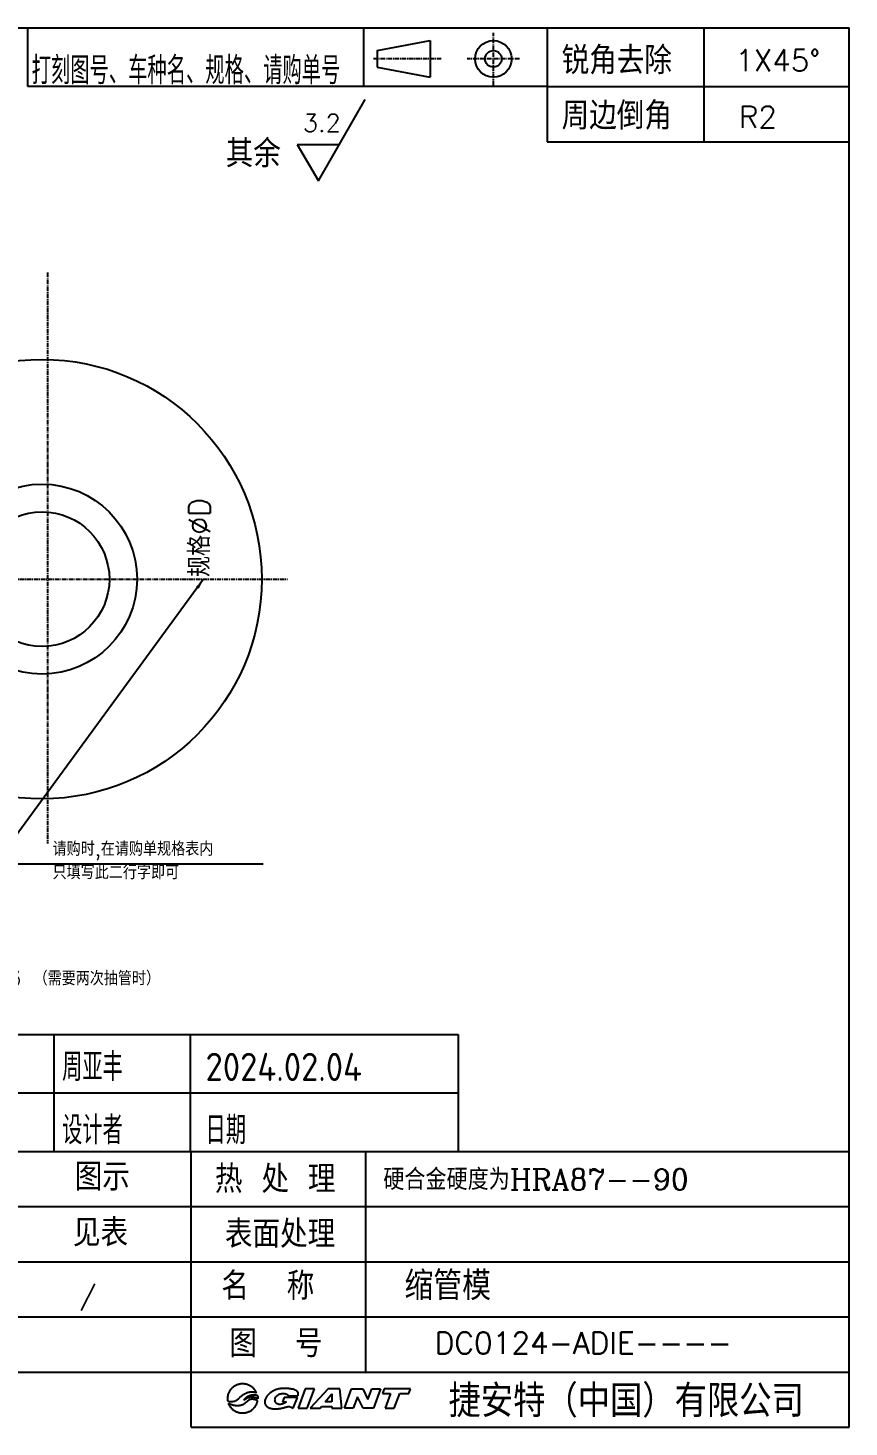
# Model space of a CAD drawing. Extents: x 8209 to 8778, y 3036 to 3434.
# Drawn here: x 8544.8 to 8778.4, y 3035.6 to 3433.6 of the extents above; entities that cross this region are included whole.
import ezdxf
from ezdxf.enums import TextEntityAlignment as Align

# ---------------------------------------------------------------- set-up
doc = ezdxf.new("R2010")
doc.units = 0
doc.header["$MEASUREMENT"] = 0
doc.linetypes.add('CENTER', pattern=[2, 1.25, -0.25, 0.25, -0.25])
doc.layers.get('0').update_dxf_attribs({"linetype": 'CONTINUOUS'})
for name, color, linetype in [('CEN', 1, 'CENTER'), ('CON', 7, 'CONTINUOUS'), ('DIM', 7, 'CONTINUOUS'), ('TXT', 7, 'CONTINUOUS')]:
    doc.layers.add(name, color=color, linetype=linetype)
doc.styles.add('ACISOTS', font='isocp.shx', dxfattribs={"height": 8, "bigfont": 'gbcbig.shx'})
doc.styles.add('HZ', font='complex.shx', dxfattribs={"bigfont": 'HZFS.SHX'})
doc.styles.get("Standard").update_dxf_attribs({"font": 'txt.shx', "bigfont": 'hzfs.shx'})
doc.dimstyles.get("Standard").update_dxf_attribs({"dimtxt": 4, "dimasz": 3, "dimexe": 1, "dimexo": 0, "dimgap": 1, "dimtad": 1, "dimdec": 3, "dimrnd": 0.01, "dimdsep": 46, "dimtxsty": 'STANDARD', "dimcen": 0.09, "dimazin": 2, "dimtfac": 1, "dimtdec": 3, "dimtmove": 0, "dimatfit": 3, "dimfxl": 1, "dimtolj": 1, "dimarcsym": 0})

# ---------------------------------------------------------------- blocks, each defined once
blk = doc.blocks.new('GIANT')
for p, q in [((231.03, 29.75), (230.98, 29.65)), ((231.09, 29.84), (231.03, 29.75)), ((231.15, 29.94), (231.09, 29.84)), ((231.21, 30.03), (231.15, 29.94)), ((231.28, 30.12), (231.21, 30.03)), ((231.35, 30.2), (231.28, 30.12)), ((231.43, 30.28), (231.35, 30.2)), ((231.51, 30.36), (231.43, 30.28)), ((231.59, 30.43), (231.51, 30.36)), ((231.68, 30.5), (231.59, 30.43)), ((231.77, 30.56), (231.68, 30.5)), ((231.87, 30.62), (231.77, 30.56)), ((231.97, 30.68), (231.87, 30.62)), ((232.07, 30.73), (231.97, 30.68)), ((232.17, 30.77), (232.07, 30.73)), ((232.27, 30.81), (232.17, 30.77)), ((232.38, 30.85), (232.27, 30.81)), ((232.49, 30.88), (232.38, 30.85)), ((232.6, 30.91), (232.49, 30.88)), ((232.72, 30.93), (232.6, 30.91)), ((232.83, 30.94), (232.72, 30.93)), ((232.95, 30.95), (232.83, 30.94)), ((233.07, 30.96), (232.95, 30.95)), ((233.18, 30.95), (233.07, 30.96)), ((233.3, 30.95), (233.18, 30.95)), ((233.42, 30.93), (233.3, 30.95)), ((233.53, 30.91), (233.42, 30.93)), ((233.65, 30.89), (233.53, 30.91)), ((233.76, 30.86), (233.65, 30.89)), ((233.87, 30.82), (233.76, 30.86)), ((233.98, 30.78), (233.87, 30.82)), ((234.09, 30.74), (233.98, 30.78)), ((234, 29.7), (234.08, 29.72)), ((234.08, 29.72), (234.16, 29.73)), ((234.19, 30.68), (234.09, 30.74)), ((234.16, 29.73), (234.25, 29.74)), ((234.29, 30.63), (234.19, 30.68)), ((234.25, 29.74), (234.33, 29.75)), ((234.39, 30.57), (234.29, 30.63)), ((234.33, 29.75), (234.41, 29.75)), ((234.49, 30.5), (234.39, 30.57)), ((234.41, 29.75), (234.49, 29.75)), ((234.58, 30.43), (234.49, 30.5)), ((234.49, 29.75), (234.58, 29.75)), ((234.67, 30.35), (234.58, 30.43)), ((234.58, 29.75), (234.66, 29.74)), ((234.66, 29.74), (234.74, 29.73)), ((234.75, 30.27), (234.67, 30.35)), ((234.74, 29.73), (234.82, 29.72)), ((234.83, 30.18), (234.75, 30.27)), ((234.82, 29.72), (234.9, 29.7)), ((234.91, 30.1), (234.83, 30.18)), ((234.98, 30), (234.91, 30.1)), ((235.05, 29.91), (234.98, 30)), ((235.11, 29.81), (235.05, 29.91)), ((235.16, 29.7), (235.11, 29.81)), ((237.46, 29.71), (237.36, 29.65)), ((237.56, 29.78), (237.46, 29.71)), ((237.66, 29.84), (237.56, 29.78)), ((237.76, 29.89), (237.66, 29.84)), ((237.87, 29.95), (237.76, 29.89)), ((237.97, 30), (237.87, 29.95)), ((238.08, 30.04), (237.97, 30)), ((238.19, 30.08), (238.08, 30.04)), ((238.3, 30.12), (238.19, 30.08)), ((238.42, 30.15), (238.3, 30.12)), ((238.53, 30.18), (238.42, 30.15)), ((238.65, 30.2), (238.53, 30.18)), ((238.76, 30.22), (238.65, 30.2)), ((238.88, 30.24), (238.76, 30.22)), ((238.99, 30.25), (238.88, 30.24)), ((239.11, 30.26), (238.99, 30.25)), ((239.23, 30.27), (239.11, 30.26)), ((239.35, 30.27), (239.23, 30.27)), ((239.46, 30.27), (239.35, 30.27)), ((239.58, 30.27), (239.46, 30.27)), ((239.7, 30.26), (239.58, 30.27)), ((239.82, 30.25), (239.7, 30.26)), ((239.93, 30.25), (239.82, 30.25)), ((240.05, 30.23), (239.93, 30.25)), ((240.17, 30.22), (240.05, 30.23)), ((240.28, 30.21), (240.17, 30.22)), ((240.4, 30.19), (240.28, 30.21)), ((240.52, 30.17), (240.4, 30.19)), ((240.63, 30.15), (240.52, 30.17)), ((240.75, 30.13), (240.63, 30.15)), ((240.86, 30.1), (240.75, 30.13)), ((240.97, 30.06), (240.86, 30.1)), ((241.08, 30.02), (240.97, 30.06)), ((241.19, 29.97), (241.08, 30.02)), ((241.28, 29.9), (241.19, 29.97)), ((241.37, 29.82), (241.28, 29.9)), ((241.44, 29.73), (241.37, 29.82)), ((241.49, 29.62), (241.44, 29.73)), ((242.59, 30.21), (241.52, 27.29)), ((243.97, 30.21), (242.59, 30.21)), ((242.89, 27.29), (243.97, 30.21)), ((246.06, 30.21), (243.34, 27.29)), ((247.83, 30.21), (246.06, 30.21)), ((248.13, 27.29), (247.83, 30.21)), ((248.52, 27.29), (249.6, 30.21)), ((249.6, 30.21), (251.31, 30.21)), ((251.31, 30.21), (252.1, 28.61)), ((252.1, 28.61), (252.7, 30.21)), ((252.7, 30.21), (253.99, 30.21)), ((253.99, 30.21), (252.92, 27.29)), ((254.56, 30.21), (254.3, 29.5)), ((258.57, 30.21), (254.56, 30.21)), ((258.31, 29.5), (258.57, 30.21)), ((230.79, 28.9), (230.78, 28.78)), ((230.78, 28.78), (230.78, 28.67)), ((230.78, 28.67), (230.79, 28.56)), ((230.8, 29.01), (230.79, 28.9)), ((230.79, 28.56), (230.8, 28.45)), ((230.82, 29.12), (230.8, 29.01)), ((230.8, 28.45), (230.82, 28.34)), ((230.84, 29.23), (230.82, 29.12)), ((230.82, 28.34), (230.9, 28.32)), ((230.87, 29.33), (230.84, 29.23)), ((230.9, 29.44), (230.87, 29.33)), ((230.94, 29.55), (230.9, 29.44)), ((230.9, 28.32), (230.98, 28.31)), ((231.01, 27.94), (230.93, 27.97)), ((230.93, 27.97), (230.97, 27.88)), ((230.98, 29.65), (230.94, 29.55)), ((230.97, 27.88), (231.01, 27.79)), ((230.98, 28.31), (231.07, 28.3)), ((231.08, 27.91), (231.01, 27.94)), ((231.01, 27.79), (231.06, 27.7)), ((231.06, 27.7), (231.11, 27.61)), ((231.07, 28.3), (231.15, 28.29)), ((231.15, 27.88), (231.08, 27.91)), ((231.11, 27.61), (231.17, 27.53)), ((231.15, 28.29), (231.23, 28.28)), ((231.23, 27.85), (231.15, 27.88)), ((231.23, 28.28), (231.31, 28.28)), ((231.3, 27.81), (231.23, 27.85)), ((231.38, 27.79), (231.3, 27.81)), ((231.31, 28.28), (231.39, 28.28)), ((231.46, 27.76), (231.38, 27.79)), ((231.39, 28.28), (231.48, 28.28)), ((231.53, 27.73), (231.46, 27.76)), ((231.48, 28.28), (231.56, 28.28)), ((231.61, 27.71), (231.53, 27.73)), ((231.56, 28.28), (231.64, 28.29)), ((231.69, 27.69), (231.61, 27.71)), ((231.64, 28.29), (231.72, 28.31)), ((231.77, 27.67), (231.69, 27.69)), ((231.72, 28.31), (231.8, 28.32)), ((231.85, 27.66), (231.77, 27.67)), ((231.8, 28.32), (231.88, 28.35)), ((231.93, 27.65), (231.85, 27.66)), ((231.88, 28.35), (231.96, 28.37)), ((232.01, 27.64), (231.93, 27.65)), ((231.96, 28.37), (232.03, 28.41)), ((232.09, 27.63), (232.01, 27.64)), ((232.03, 28.41), (232.11, 28.44)), ((232.18, 27.63), (232.09, 27.63)), ((232.11, 28.44), (232.18, 28.49)), ((232.18, 28.49), (232.25, 28.53)), ((232.26, 27.62), (232.18, 27.63)), ((232.25, 28.53), (232.31, 28.58)), ((232.34, 27.62), (232.26, 27.62)), ((232.31, 28.58), (232.37, 28.63)), ((232.42, 27.63), (232.34, 27.62)), ((232.37, 28.63), (232.44, 28.69)), ((232.5, 27.64), (232.42, 27.63)), ((232.44, 28.69), (232.5, 28.74)), ((232.5, 28.74), (232.56, 28.8)), ((232.58, 27.64), (232.5, 27.64)), ((232.56, 28.8), (232.62, 28.86)), ((232.66, 27.66), (232.58, 27.64)), ((232.62, 28.86), (232.68, 28.91)), ((232.74, 27.67), (232.66, 27.66)), ((232.68, 28.91), (232.74, 28.97)), ((232.74, 28.97), (232.8, 29.03)), ((232.82, 27.69), (232.74, 27.67)), ((232.8, 29.03), (232.86, 29.08)), ((232.9, 27.72), (232.82, 27.69)), ((232.86, 29.08), (232.92, 29.13)), ((232.98, 27.74), (232.9, 27.72)), ((232.92, 29.13), (232.98, 29.19)), ((232.98, 29.19), (233.05, 29.24)), ((233.05, 27.77), (232.98, 27.74)), ((233.05, 29.24), (233.11, 29.29)), ((233.13, 27.8), (233.05, 27.77)), ((233.11, 29.29), (233.18, 29.33)), ((233.2, 27.84), (233.13, 27.8)), ((233.18, 29.33), (233.25, 29.38)), ((233.27, 27.88), (233.2, 27.84)), ((233.25, 29.38), (233.32, 29.42)), ((233.34, 27.92), (233.27, 27.88)), ((233.28, 28.48), (233.35, 28.58)), ((233.38, 28.54), (233.28, 28.48)), ((233.32, 29.42), (233.39, 29.46)), ((233.41, 27.97), (233.34, 27.92)), ((233.35, 28.58), (233.43, 28.68)), ((233.48, 28.6), (233.38, 28.54)), ((233.39, 29.46), (233.46, 29.5)), ((233.47, 28.01), (233.41, 27.97)), ((233.43, 28.68), (233.51, 28.77)), ((233.46, 29.5), (233.54, 29.54)), ((233.54, 28.06), (233.47, 28.01)), ((233.59, 28.66), (233.48, 28.6)), ((233.51, 28.77), (233.61, 28.86)), ((233.54, 29.54), (233.61, 29.57)), ((233.6, 28.12), (233.54, 28.06)), ((233.69, 28.72), (233.59, 28.66)), ((233.66, 28.17), (233.6, 28.12)), ((233.61, 29.57), (233.69, 29.6)), ((233.61, 28.86), (233.7, 28.93)), ((233.72, 28.22), (233.66, 28.17)), ((233.69, 29.6), (233.77, 29.63)), ((233.8, 28.77), (233.69, 28.72)), ((233.7, 28.93), (233.8, 29.01)), ((233.78, 28.28), (233.72, 28.22)), ((233.77, 29.63), (233.84, 29.66)), ((233.85, 28.33), (233.78, 28.28)), ((233.8, 29.01), (233.91, 29.07)), ((233.91, 28.82), (233.8, 28.77)), ((233.84, 29.66), (233.92, 29.68)), ((233.91, 28.38), (233.85, 28.33)), ((233.91, 29.07), (234.02, 29.13)), ((234.02, 28.86), (233.91, 28.82)), ((233.97, 28.43), (233.91, 28.38)), ((233.92, 29.68), (234, 29.7)), ((234.04, 28.48), (233.97, 28.43)), ((234.02, 29.13), (234.13, 29.18)), ((234.13, 28.9), (234.02, 28.86)), ((234.11, 28.52), (234.04, 28.48)), ((234.18, 28.56), (234.11, 28.52)), ((234.13, 29.18), (234.25, 29.22)), ((234.25, 28.92), (234.13, 28.9)), ((234.26, 28.58), (234.18, 28.56)), ((234.25, 29.22), (234.37, 29.25)), ((234.37, 28.94), (234.25, 28.92)), ((234.34, 28.61), (234.26, 28.58)), ((234.42, 28.62), (234.34, 28.61)), ((234.37, 29.25), (234.49, 29.28)), ((234.49, 28.95), (234.37, 28.94)), ((234.5, 28.62), (234.42, 28.62)), ((234.49, 29.28), (234.62, 29.3)), ((234.61, 28.94), (234.49, 28.95)), ((234.58, 28.62), (234.5, 28.62)), ((234.66, 28.62), (234.58, 28.62)), ((234.72, 28.93), (234.61, 28.94)), ((234.62, 29.3), (234.74, 29.31)), ((234.74, 28.61), (234.66, 28.62)), ((234.84, 28.91), (234.72, 28.93)), ((234.74, 29.31), (234.86, 29.31)), ((234.82, 28.59), (234.74, 28.61)), ((234.9, 28.57), (234.82, 28.59)), ((234.96, 28.88), (234.84, 28.91)), ((234.86, 29.31), (234.99, 29.3)), ((234.9, 29.7), (234.98, 29.68)), ((234.98, 28.55), (234.9, 28.57)), ((235.07, 28.84), (234.96, 28.88)), ((234.98, 29.68), (235.06, 29.65)), ((235.06, 28.53), (234.98, 28.55)), ((234.99, 29.3), (235.11, 29.28)), ((235.03, 27.57), (235.08, 27.66)), ((235.06, 29.65), (235.13, 29.63)), ((235.13, 28.5), (235.06, 28.53)), ((235.18, 28.8), (235.07, 28.84)), ((235.08, 27.66), (235.13, 27.74)), ((235.11, 29.28), (235.23, 29.24)), ((235.13, 29.63), (235.21, 29.6)), ((235.21, 28.47), (235.13, 28.5)), ((235.13, 27.74), (235.18, 27.83)), ((235.21, 29.6), (235.16, 29.7)), ((235.29, 28.74), (235.18, 28.8)), ((235.18, 27.83), (235.22, 27.93)), ((235.28, 28.44), (235.21, 28.47)), ((235.22, 27.93), (235.26, 28.02)), ((235.23, 29.24), (235.34, 29.19)), ((235.26, 28.02), (235.29, 28.12)), ((235.36, 28.41), (235.28, 28.44)), ((235.39, 28.67), (235.29, 28.74)), ((235.29, 28.12), (235.32, 28.21)), ((235.32, 28.21), (235.34, 28.31)), ((235.34, 29.19), (235.36, 29.09)), ((235.34, 28.31), (235.36, 28.41)), ((235.36, 29.09), (235.37, 28.98)), ((235.37, 28.98), (235.38, 28.88)), ((235.38, 28.88), (235.39, 28.78)), ((235.39, 28.78), (235.39, 28.67)), ((236.46, 28.45), (236.44, 28.33)), ((236.44, 28.33), (236.44, 28.22)), ((236.44, 28.22), (236.44, 28.1)), ((236.44, 28.1), (236.46, 27.98)), ((236.5, 28.56), (236.46, 28.45)), ((236.46, 27.98), (236.5, 27.87)), ((236.54, 28.67), (236.5, 28.56)), ((236.5, 27.87), (236.56, 27.77)), ((236.59, 28.78), (236.54, 28.67)), ((236.56, 27.77), (236.62, 27.67)), ((236.64, 28.88), (236.59, 28.78)), ((236.62, 27.67), (236.7, 27.58)), ((236.7, 28.98), (236.64, 28.88)), ((236.77, 29.08), (236.7, 28.98)), ((236.7, 27.58), (236.79, 27.51)), ((236.85, 29.17), (236.77, 29.08)), ((236.92, 29.26), (236.85, 29.17)), ((237, 29.34), (236.92, 29.26)), ((237.09, 29.42), (237, 29.34)), ((237.18, 29.5), (237.09, 29.42)), ((237.27, 29.58), (237.18, 29.5)), ((237.36, 29.65), (237.27, 29.58)), ((237.99, 28.53), (238, 28.65)), ((238, 28.41), (237.99, 28.53)), ((238, 28.65), (238.04, 28.77)), ((238.03, 28.29), (238, 28.41)), ((238.08, 28.17), (238.03, 28.29)), ((238.04, 28.77), (238.09, 28.89)), ((238.16, 28.07), (238.08, 28.17)), ((238.09, 28.89), (238.15, 28.99)), ((238.15, 28.99), (238.23, 29.09)), ((238.25, 27.99), (238.16, 28.07)), ((238.23, 29.09), (238.32, 29.17)), ((238.35, 27.92), (238.25, 27.99)), ((238.32, 29.17), (238.42, 29.25)), ((238.47, 27.88), (238.35, 27.92)), ((238.42, 29.25), (238.52, 29.32)), ((238.59, 27.85), (238.47, 27.88)), ((238.52, 29.32), (238.64, 29.37)), ((238.71, 27.83), (238.59, 27.85)), ((238.64, 29.37), (238.75, 29.42)), ((238.84, 27.84), (238.71, 27.83)), ((238.75, 29.42), (238.87, 29.46)), ((238.96, 27.86), (238.84, 27.84)), ((238.87, 29.46), (238.99, 29.48)), ((239.08, 27.89), (238.96, 27.86)), ((238.99, 29.48), (239.11, 29.5)), ((239.2, 27.93), (239.08, 27.89)), ((239.11, 29.5), (239.24, 29.51)), ((239.4, 28.87), (239.12, 28.24)), ((239.12, 28.24), (239.73, 28.24)), ((239.31, 27.97), (239.2, 27.93)), ((239.24, 29.51), (239.36, 29.51)), ((239.42, 28.03), (239.31, 27.97)), ((239.36, 29.51), (239.49, 29.49)), ((241.41, 28.87), (239.4, 28.87)), ((239.53, 28.1), (239.42, 28.03)), ((239.49, 29.49), (239.61, 29.46)), ((239.63, 28.17), (239.53, 28.1)), ((239.61, 29.46), (239.72, 29.42)), ((239.73, 28.24), (239.63, 28.17)), ((239.72, 29.42), (239.83, 29.36)), ((239.83, 29.36), (239.92, 29.27)), ((239.92, 29.27), (239.97, 29.16)), ((239.97, 29.16), (241.47, 29.16)), ((240.75, 27.29), (241.41, 28.87)), ((241.47, 29.16), (241.5, 29.27)), ((241.51, 29.51), (241.49, 29.62)), ((241.5, 29.27), (241.51, 29.39)), ((241.51, 29.39), (241.51, 29.51)), ((245.61, 28.21), (246.64, 29.42)), ((246.64, 28.21), (245.61, 28.21)), ((246.64, 29.42), (246.64, 28.21)), ((250.49, 29.01), (249.85, 27.29)), ((251.35, 27.29), (250.49, 29.01)), ((254.3, 29.5), (255.52, 29.5)), ((255.52, 29.5), (254.71, 27.29)), ((256.09, 27.29), (256.91, 29.5)), ((256.91, 29.5), (258.31, 29.5)), ((231.17, 27.53), (231.23, 27.45)), ((231.23, 27.45), (231.29, 27.37)), ((231.29, 27.37), (231.36, 27.29)), ((231.36, 27.29), (231.43, 27.22)), ((231.43, 27.22), (231.5, 27.15)), ((231.5, 27.15), (231.57, 27.09)), ((231.57, 27.09), (231.65, 27.02)), ((231.65, 27.02), (231.73, 26.96)), ((231.73, 26.96), (231.82, 26.91)), ((231.82, 26.91), (231.9, 26.86)), ((231.9, 26.86), (231.99, 26.81)), ((231.99, 26.81), (232.08, 26.76)), ((232.08, 26.76), (232.18, 26.72)), ((232.18, 26.72), (232.27, 26.69)), ((232.27, 26.69), (232.37, 26.65)), ((232.37, 26.65), (232.46, 26.63)), ((232.46, 26.63), (232.56, 26.6)), ((232.56, 26.6), (232.66, 26.58)), ((232.66, 26.58), (232.76, 26.57)), ((232.76, 26.57), (232.86, 26.55)), ((232.86, 26.55), (232.96, 26.55)), ((232.96, 26.55), (233.06, 26.54)), ((233.06, 26.54), (233.16, 26.54)), ((233.16, 26.54), (233.26, 26.55)), ((233.26, 26.55), (233.36, 26.56)), ((233.36, 26.56), (233.46, 26.57)), ((233.46, 26.57), (233.56, 26.59)), ((233.56, 26.59), (233.66, 26.61)), ((233.66, 26.61), (233.76, 26.64)), ((233.76, 26.64), (233.85, 26.67)), ((233.85, 26.67), (233.95, 26.7)), ((233.95, 26.7), (234.04, 26.74)), ((234.04, 26.74), (234.13, 26.78)), ((234.13, 26.78), (234.22, 26.83)), ((234.22, 26.83), (234.31, 26.88)), ((234.31, 26.88), (234.39, 26.93)), ((234.39, 26.93), (234.48, 26.99)), ((234.48, 26.99), (234.56, 27.05)), ((234.56, 27.05), (234.63, 27.12)), ((234.63, 27.12), (234.71, 27.19)), ((234.71, 27.19), (234.78, 27.26)), ((234.78, 27.26), (234.85, 27.33)), ((234.85, 27.33), (234.91, 27.41)), ((234.91, 27.41), (234.97, 27.49)), ((234.97, 27.49), (235.03, 27.57)), ((236.79, 27.51), (236.89, 27.44)), ((236.89, 27.44), (236.99, 27.38)), ((236.99, 27.38), (237.09, 27.33)), ((237.09, 27.33), (237.2, 27.29)), ((237.2, 27.29), (237.32, 27.25)), ((237.32, 27.25), (237.43, 27.22)), ((237.43, 27.22), (237.54, 27.2)), ((237.54, 27.2), (237.66, 27.18)), ((237.66, 27.18), (237.78, 27.17)), ((237.78, 27.17), (237.89, 27.16)), ((237.89, 27.16), (238.01, 27.16)), ((238.01, 27.16), (238.13, 27.16)), ((238.13, 27.16), (238.25, 27.16)), ((238.25, 27.16), (238.36, 27.17)), ((238.36, 27.17), (238.48, 27.18)), ((238.48, 27.18), (238.6, 27.2)), ((238.6, 27.2), (238.71, 27.21)), ((238.71, 27.21), (238.83, 27.23)), ((238.83, 27.23), (238.94, 27.26)), ((238.94, 27.26), (239.06, 27.28)), ((239.06, 27.28), (239.17, 27.31)), ((239.17, 27.31), (239.29, 27.34)), ((239.29, 27.34), (239.4, 27.37)), ((239.4, 27.37), (239.51, 27.4)), ((239.51, 27.4), (239.63, 27.44)), ((239.63, 27.44), (239.74, 27.47)), ((239.74, 27.47), (239.85, 27.49)), ((239.85, 27.49), (239.97, 27.51)), ((239.97, 27.51), (240.09, 27.51)), ((240.09, 27.51), (240.2, 27.5)), ((240.2, 27.5), (240.32, 27.47)), ((240.32, 27.47), (240.43, 27.44)), ((240.43, 27.44), (240.54, 27.39)), ((240.54, 27.39), (240.64, 27.34)), ((240.64, 27.34), (240.75, 27.29)), ((241.52, 27.29), (242.89, 27.29)), ((243.34, 27.29), (244.83, 27.29)), ((244.83, 27.29), (245.04, 27.54)), ((245.04, 27.54), (246.64, 27.54)), ((246.64, 27.54), (246.64, 27.29)), ((246.64, 27.29), (248.13, 27.29)), ((249.85, 27.29), (248.52, 27.29)), ((252.92, 27.29), (251.35, 27.29)), ((254.71, 27.29), (256.09, 27.29))]:
    blk.add_line(p, q)

msp = doc.modelspace()

# ---------------------------------------------------------------- linework, layer by layer
msp.add_line((8544.849, 3416.8926), (8544.849, 3433.5591))
at = {"layer": 'CEN'}
for p, q in [((8677.2642, 3417.3309), (8677.2642, 3432.2169)), ((8662.3909, 3424.7739), (8643.1102, 3424.7739)), ((8684.7116, 3424.7739), (8669.8167, 3424.7739)), ((8550.4278, 3364.0107), (8550.4278, 3201.6035)), ((8474.5627, 3276.7699), (8618.6786, 3276.7699))]:
    msp.add_line(p, q, dxfattribs=at)
at = {"layer": 'CON', "color": 2}
for p, q in [((8778.438, 3051.2097), (8778.438, 3433.5591)), ((8443.167, 3051.2097), (8778.438, 3051.2097))]:
    msp.add_line(p, q, dxfattribs=at)
msp.add_lwpolyline([(8209.243, 3433.5591), (8778.438, 3433.5591)], dxfattribs=at)
at = {"layer": 'CON'}
for radius in [62.5, 27.0186, 19.15]:
    msp.add_circle((8548.8502, 3276.7699), radius, dxfattribs=at)
at = {"layer": 'DIM'}
for p, q in [((8640.2586, 3433.5591), (8640.2586, 3416.8926)), ((8692.5747, 3433.5591), (8692.5747, 3416.8926)), ((8737.2619, 3416.8926), (8737.2619, 3433.5591)), ((8778.438, 3051.2097), (8778.438, 3433.5591)), ((8644.2008, 3427.1286), (8659.2594, 3429.9744)), ((8644.2008, 3427.1286), (8644.2008, 3422.4192)), ((8659.2594, 3429.9744), (8659.2594, 3419.5734)), ((8644.2008, 3422.4192), (8659.2594, 3419.5734)), ((8640.2586, 3416.8926), (8544.849, 3416.8926)), ((8692.5747, 3416.8926), (8640.2586, 3416.8926)), ((8692.5747, 3417.8206), (8692.5747, 3401.1541)), ((8692.5747, 3416.8926), (8778.438, 3416.8926)), ((8737.2619, 3401.1541), (8737.2619, 3417.8206)), ((8627.4612, 3390.073), (8640.7963, 3413.17)), ((8621.4678, 3400.4538), (8633.4546, 3400.4538)), ((8621.4678, 3400.4538), (8627.4612, 3390.073)), ((8692.5747, 3402.0822), (8692.5747, 3401.1541)), ((8692.5747, 3401.1541), (8778.438, 3401.1541)), ((8692.5747, 3401.1541), (8778.438, 3401.1541)), ((8737.2619, 3401.1541), (8737.2619, 3402.0822)), ((8209.243, 3147.2028), (8667.205, 3147.2028)), ((8667.205, 3147.2028), (8667.205, 3113.9542)), ((8667.205, 3130.5785), (8209.243, 3130.5785)), ((8379.1389, 3113.9542), (8778.438, 3113.9542)), ((8640.9248, 3051.2097), (8640.9248, 3113.9542)), ((8209.243, 3098.2681), (8778.438, 3098.2681)), ((8209.243, 3082.582), (8778.438, 3082.582)), ((8209.243, 3066.8959), (8778.438, 3066.8959)), ((8443.167, 3051.2097), (8778.438, 3051.2097)), ((8778.438, 3035.5781), (8778.438, 3051.2097)), ((8778.438, 3035.5781), (8778.438, 3051.2097)), ((8591.289, 3035.5781), (8778.438, 3035.5781)), ((8591.289, 3035.5781), (8778.438, 3035.5781))]:
    msp.add_line(p, q, dxfattribs=at)
for points in [[(8209.243, 3433.5591), (8778.438, 3433.5591)], [(8591.289, 3035.5781), (8591.289, 3113.9542)]]:
    msp.add_lwpolyline(points, dxfattribs=at)
for radius in [5.2005, 2.3547]:
    msp.add_circle((8677.2642, 3424.7739), radius, dxfattribs=at)
at = {"layer": 'TXT'}
for p, q in [((8552.1798, 3147.2028), (8552.1798, 3113.9542)), ((8590.9969, 3147.2028), (8590.9969, 3113.9542))]:
    msp.add_line(p, q, dxfattribs=at)

# ---------------------------------------------------------------- block references
at = {"xscale": 1.875791024358475, "yscale": 1.875791024358475, "zscale": 1.875791024356369}
msp.add_blockref('GIANT', (8168.6917, 2989.787), dxfattribs=at)
msp.add_blockref('GIANT', (8168.6917, 2989.787), dxfattribs=at)

# ---------------------------------------------------------------- texts
at = {"style": 'HZ'}
msp.add_text('图示', height=7.84306, dxfattribs=at).set_placement((8558.1448, 3102.8204))
msp.add_attdef('见表', (8557.6343, 3086.943), '1', height=7.8431, dxfattribs=at)
at = {"layer": 'DIM'}
for s, height, style, p in [('锐角去除', 7.84306, 'HZ', (8696.6718, 3420.408)), ('周边倒角', 7.84306, 'HZ', (8696.6718, 3404.6695)), ('设计者', 8, 'ACISOTS', (8554.5606, 3116.0171)), ('日期', 8, 'ACISOTS', (8595.3665, 3116.0171)), ('热 处 理', 7.84306, 'HZ', (8598.0427, 3102.1829)), ('硬合金硬度为HRA87--90', 6, 'HZ', (8645.9347, 3103.0127)), ('表面处理', 7.84306, 'HZ', (8600.8881, 3086.5564)), ('名  称', 7.84306, 'HZ', (8599.8827, 3071.7613)), ('缩管模', 8.208, 'HZ', (8651.9633, 3071.6757)), ('图  号', 7.84306, 'HZ', (8602.1669, 3055.4223)), ('捷安特（中国）有限公司', 9.19109, 'HZ', (8664.4854, 3038.3935))]:
    msp.add_text(s, height=height, dxfattribs=dict(at, style=style)).set_placement(p)
for s, p in [('1X45%%d', (8746.0801, 3421.2604)), ('R2', (8747.1216, 3405.1936))]:
    msp.add_text(s, height=6.14029, dxfattribs=at).set_placement(p)
at = {"layer": 'DIM', "style": 'HZ', "width": 0.7}
msp.add_text('打刻图号、车种名、规格、请购单号', height=7.843064, dxfattribs=at).set_placement((8545.8866, 3417.5525))
at = {"layer": 'DIM', "insert": (8623.066, 3409.0754), "char_height": 5.02253, "width": 12.46651, "attachment_point": 1}
msp.add_mtext('3.2', dxfattribs=at)
at = {"layer": 'DIM', "insert": (8601.1061, 3401.7511), "char_height": 7.84306, "width": 18.571182, "attachment_point": 1, "style": 'HZ'}
msp.add_mtext('其余', dxfattribs=at)
at = {"layer": 'DIM', "insert": (8590.6378, 3277.3754), "char_height": 6, "attachment_point": 1, "rotation": 90}
msp.add_mtext('规格%%cD', dxfattribs=at)
at = {"layer": 'DIM', "char_height": 4}
for s, insert, attachment_point in [('请购时,在请购单规格表内\\P只填写此二行字即可', (8551.8554, 3191.3689), 7), ('   4.缩管模孔径%%cD=产品尺寸+0.3 （需要两次抽管时）', (8466.5254, 3165.2203), 1)]:
    msp.add_mtext(s, dxfattribs=dict(at, insert=insert, attachment_point=attachment_point))
at = {"layer": 'DIM', "style": 'HZ'}
msp.add_attdef('/', (8559.5601, 3070.387), '1:1', height=5, dxfattribs=at)
at = {"layer": 'TXT', "style": 'ACISOTS'}
for s, p in [('周亚丰', (8554.5606, 3134.0171)), ('2024.02.04', (8595.3665, 3134.0171))]:
    msp.add_text(s, height=8, dxfattribs=at).set_placement(p)
at = {"layer": 'TXT'}
msp.add_text('DC0124-ADIE----', height=6.2, dxfattribs=at).set_placement((8702.8436, 3059.4947), align=Align.MIDDLE)

# ---------------------------------------------------------------- leaders
at = {"layer": 'DIM', "annotation_type": 0, "has_hookline": 1, "hookline_direction": 0, "text_width": 59.9114}
msp.add_leader([(8594.8288, 3276.7699), (8535.5465, 3195.763), (8550.8554, 3195.7878)], dimstyle='STANDARD', override={"dimgap": 1, "dimtad": 1}, dxfattribs=at)

doc.saveas('drawing.dxf')
